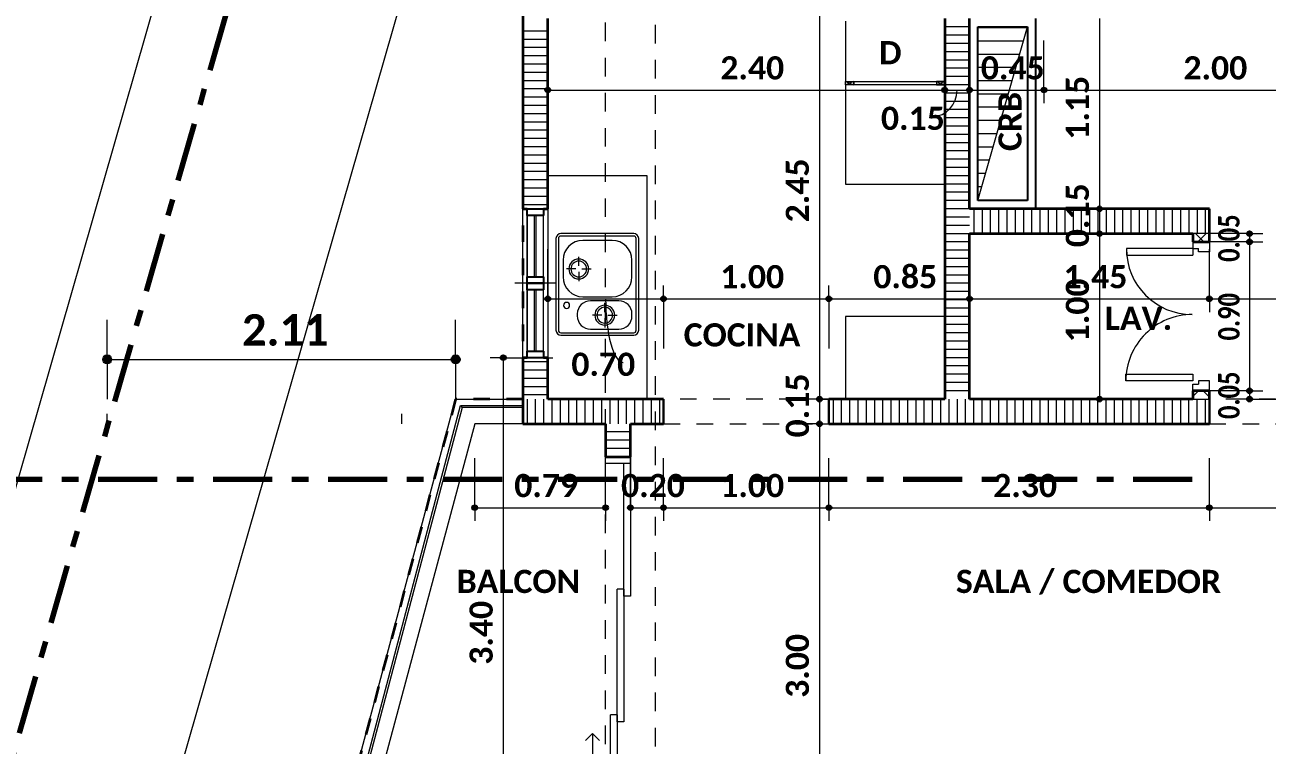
# Model space of a CAD drawing. Header units: metres. Extents: x -144 to 1000, y -717 to 29.
# Drawn here: x 499.37 to 506.88, y -556.22 to -551.86 of the extents above; entities that cross this region are included whole.
import ezdxf

# ---------------------------------------------------------------- set-up
doc = ezdxf.new("R2010")
doc.units = ezdxf.units.M
for name, pattern in [('Basculante', [0.11625, 0.075, -0.04125]), ('basculante modificado', [0.18, 0.1125, -0.0675]), ('Dash Dot 3_16_', [0.595313, 0.357187, -0.119063, 0, -0.119063])]:
    doc.linetypes.add(name, pattern=pattern)
doc.layers.get('0').update_dxf_attribs({"color": 1})
for name, color, linetype, lineweight in [('A-ANNO-DIMS', 1, 'Continuous', 9), ('A-DETL', 1, 'Continuous', 9), ('A-DETL-GENF', 1, 'Continuous', 9), ('A-DETL-MEDM', 1, 'Continuous', 30), ('A-DETL-THIN', 1, 'Continuous', 9), ('A-DOOR', 1, 'Continuous', 9), ('A-DOOR-FRAM', 1, 'Continuous', 9), ('A-FLOR', 2, 'Continuous', 9), ('A-FLOR-HRAL', 1, 'Continuous', 9), ('A-GENM', 1, 'Continuous', 9), ('A-GLAZ', 1, 'Continuous', 9), ('A-WALL', 4, 'Continuous', 9), ('G-ANNO-SYMB', 1, 'Continuous', 9), ('G-ANNO-TEXT', 2, 'Continuous', 9), ('I-FURN', 2, 'Continuous', 9), ('P-SANR-FIXT', 1, 'Continuous', 9)]:
    doc.layers.add(name, color=color, linetype=linetype, lineweight=lineweight)
doc.layers.add('A-WALL-PATT', color=7, linetype='Continuous', lineweight=35, true_color=0x9c9c9c)
doc.styles.add('Calibri_B_1', font='calibrib.ttf', dxfattribs={"height": 0.135})
doc.styles.add('Calibri_B_5', font='calibrib.ttf', dxfattribs={"height": 0.66})
doc.styles.add('Calibri_B_7', font='calibrib.ttf', dxfattribs={"width": 0.8, "height": 0.18})
doc.styles.add('Calibri_B_8', font='calibrib.ttf', dxfattribs={"height": 0.9})

# ---------------------------------------------------------------- blocks, each defined once
blk = doc.blocks.new('I')
at = {"layer": 'A-ANNO-DIMS', "lineweight": 25}
h = blk.add_hatch(color=256, dxfattribs=at)
edge = h.paths.add_edge_path()
edge.add_arc((498.7607, -490.5916), 0.015, 0, 360)
h = blk.add_hatch(color=256, dxfattribs=at)
edge = h.paths.add_edge_path()
edge.add_arc((501.1607, -490.5916), 0.015, 0, 360)
h = blk.add_hatch(color=256, dxfattribs=at)
edge = h.paths.add_edge_path()
edge.add_arc((501.1607, -490.5916), 0.015, 0, 360)
h = blk.add_hatch(color=256, dxfattribs=at)
edge = h.paths.add_edge_path()
edge.add_arc((501.3107, -490.5916), 0.015, 0, 360)
h = blk.add_hatch(color=256, dxfattribs=at)
edge = h.paths.add_edge_path()
edge.add_arc((501.3107, -490.5916), 0.015, 0, 360)
h = blk.add_hatch(color=256, dxfattribs=at)
edge = h.paths.add_edge_path()
edge.add_arc((501.7605, -490.5916), 0.015, 0, 360)
h = blk.add_hatch(color=256, dxfattribs=at)
edge = h.paths.add_edge_path()
edge.add_arc((501.7605, -490.5916), 0.015, 0, 360)
h = blk.add_hatch(color=256, dxfattribs=at)
edge = h.paths.add_edge_path()
edge.add_arc((502.0966, -491.31), 0.015, 0, 360)
h = blk.add_hatch(color=256, dxfattribs=at)
edge = h.paths.add_edge_path()
edge.add_arc((502.0966, -491.31), 0.015, 0, 360)
h = blk.add_hatch(color=256, dxfattribs=at)
edge = h.paths.add_edge_path()
edge.add_arc((502.0966, -491.46), 0.015, 0, 360)
h = blk.add_hatch(color=256, dxfattribs=at)
edge = h.paths.add_edge_path()
edge.add_arc((502.0966, -491.46), 0.015, 0, 360)
h = blk.add_hatch(color=256, dxfattribs=at)
edge = h.paths.add_edge_path()
edge.add_arc((503.0038, -491.46), 0.015, 0, 360)
h = blk.add_hatch(color=256, dxfattribs=at)
edge = h.paths.add_edge_path()
edge.add_arc((503.0038, -491.51), 0.015, 0, 360)
h = blk.add_hatch(color=256, dxfattribs=at)
edge = h.paths.add_edge_path()
edge.add_arc((503.0038, -491.51), 0.015, 0, 360)
h = blk.add_hatch(color=256, dxfattribs=at)
edge = h.paths.add_edge_path()
edge.add_arc((498.7607, -491.854), 0.015, 0, 360)
h = blk.add_hatch(color=256, dxfattribs=at)
edge = h.paths.add_edge_path()
edge.add_arc((499.4605, -491.854), 0.015, 0, 360)
h = blk.add_hatch(color=256, dxfattribs=at)
edge = h.paths.add_edge_path()
edge.add_arc((499.4605, -491.854), 0.015, 0, 360)
h = blk.add_hatch(color=256, dxfattribs=at)
edge = h.paths.add_edge_path()
edge.add_arc((500.4605, -491.854), 0.015, 0, 360)
h = blk.add_hatch(color=256, dxfattribs=at)
edge = h.paths.add_edge_path()
edge.add_arc((500.4605, -491.854), 0.015, 0, 360)
h = blk.add_hatch(color=256, dxfattribs=at)
edge = h.paths.add_edge_path()
edge.add_arc((501.3107, -491.854), 0.015, 0, 360)
h = blk.add_hatch(color=256, dxfattribs=at)
edge = h.paths.add_edge_path()
edge.add_arc((501.3107, -491.854), 0.015, 0, 360)
h = blk.add_hatch(color=256, dxfattribs=at)
edge = h.paths.add_edge_path()
edge.add_arc((502.7609, -491.854), 0.015, 0, 360)
h = blk.add_hatch(color=256, dxfattribs=at)
edge = h.paths.add_edge_path()
edge.add_arc((502.7609, -491.854), 0.015, 0, 360)
at = {"layer": 'A-ANNO-DIMS', "lineweight": 25, "true_color": 0x0000ff}
h = blk.add_hatch(color=5, dxfattribs=at)
edge = h.paths.add_edge_path()
edge.add_arc((496.0968, -492.2203), 0.025, 0, 360)
h = blk.add_hatch(color=5, dxfattribs=at)
edge = h.paths.add_edge_path()
edge.add_arc((498.2038, -492.2203), 0.025, 0, 360)
at = {"layer": 'A-ANNO-DIMS', "lineweight": 25}
h = blk.add_hatch(color=256, dxfattribs=at)
edge = h.paths.add_edge_path()
edge.add_arc((498.4916, -492.21), 0.015, 0, 360)
h = blk.add_hatch(color=256, dxfattribs=at)
edge = h.paths.add_edge_path()
edge.add_arc((503.0038, -492.41), 0.015, 0, 360)
h = blk.add_hatch(color=256, dxfattribs=at)
edge = h.paths.add_edge_path()
edge.add_arc((503.0038, -492.41), 0.015, 0, 360)
h = blk.add_hatch(color=256, dxfattribs=at)
edge = h.paths.add_edge_path()
edge.add_arc((500.4036, -492.46), 0.015, 0, 360)
h = blk.add_hatch(color=256, dxfattribs=at)
edge = h.paths.add_edge_path()
edge.add_arc((500.4036, -492.46), 0.015, 0, 360)
h = blk.add_hatch(color=256, dxfattribs=at)
edge = h.paths.add_edge_path()
edge.add_arc((502.0966, -492.46), 0.015, 0, 360)
h = blk.add_hatch(color=256, dxfattribs=at)
edge = h.paths.add_edge_path()
edge.add_arc((503.0038, -492.46), 0.015, 0, 360)
h = blk.add_hatch(color=256, dxfattribs=at)
edge = h.paths.add_edge_path()
edge.add_arc((500.4036, -492.61), 0.015, 0, 360)
h = blk.add_hatch(color=256, dxfattribs=at)
edge = h.paths.add_edge_path()
edge.add_arc((500.4036, -492.61), 0.015, 0, 360)
h = blk.add_hatch(color=256, dxfattribs=at)
edge = h.paths.add_edge_path()
edge.add_arc((498.3189, -493.1167), 0.015, 0, 360)
h = blk.add_hatch(color=256, dxfattribs=at)
edge = h.paths.add_edge_path()
edge.add_arc((499.1105, -493.1167), 0.015, 0, 360)
h = blk.add_hatch(color=256, dxfattribs=at)
edge = h.paths.add_edge_path()
edge.add_arc((499.2605, -493.1167), 0.015, 0, 360)
h = blk.add_hatch(color=256, dxfattribs=at)
edge = h.paths.add_edge_path()
edge.add_arc((499.4605, -493.1167), 0.015, 0, 360)
h = blk.add_hatch(color=256, dxfattribs=at)
edge = h.paths.add_edge_path()
edge.add_arc((499.4605, -493.1167), 0.015, 0, 360)
h = blk.add_hatch(color=256, dxfattribs=at)
edge = h.paths.add_edge_path()
edge.add_arc((500.4605, -493.1167), 0.015, 0, 360)
h = blk.add_hatch(color=256, dxfattribs=at)
edge = h.paths.add_edge_path()
edge.add_arc((500.4605, -493.1167), 0.015, 0, 360)
h = blk.add_hatch(color=256, dxfattribs=at)
edge = h.paths.add_edge_path()
edge.add_arc((502.7609, -493.1167), 0.015, 0, 360)
h = blk.add_hatch(color=256, dxfattribs=at)
edge = h.paths.add_edge_path()
edge.add_arc((502.7609, -493.1167), 0.015, 0, 360)
at = {"layer": 'A-ANNO-DIMS', "color": 5, "true_color": 0x0000ff}
for p, q in [((490.7342, -509.7309), (497.715, -485.4391)), ((496.0968, -492.2203), (496.0968, -491.9803)), ((498.2038, -492.2203), (498.2038, -491.9803)), ((496.0968, -492.2203), (498.2038, -492.2203)), ((496.0968, -492.2203), (496.0968, -492.4603)), ((498.2038, -492.2203), (498.2038, -492.4603))]:
    blk.add_line(p, q, dxfattribs=at)
at = {"layer": 'A-ANNO-DIMS'}
for p, q in [((500.4036, -490.01), (500.4036, -492.46)), ((502.0966, -490.16), (502.0966, -491.31)), ((498.7607, -490.5916), (498.7607, -490.2916)), ((501.1607, -490.5916), (501.1607, -490.2916)), ((501.1607, -490.5916), (501.1607, -490.2916)), ((501.3107, -490.5916), (501.3107, -490.2916)), ((501.3107, -490.5916), (501.3107, -490.2916)), ((501.7605, -490.5916), (501.7605, -490.2916)), ((501.7605, -490.5916), (501.7605, -490.2916)), ((498.7607, -490.5916), (501.1607, -490.5916)), ((498.7607, -490.5916), (498.7607, -490.6716)), ((501.1607, -490.5916), (501.1607, -490.6716)), ((501.1607, -490.5916), (501.3107, -490.5916)), ((501.1607, -490.5916), (501.1607, -490.6716)), ((501.3107, -490.5916), (501.3107, -490.6716)), ((501.3107, -490.5916), (501.7605, -490.5916)), ((501.3107, -490.5916), (501.3107, -490.6716)), ((501.7605, -490.5916), (501.7605, -490.6716)), ((501.7605, -490.5916), (503.7609, -490.5916)), ((501.7605, -490.5916), (501.7605, -490.6716)), ((502.0966, -491.31), (502.0166, -491.31)), ((502.0966, -491.31), (502.0166, -491.31)), ((502.0966, -491.31), (502.3966, -491.31)), ((502.0966, -491.31), (502.0966, -491.46)), ((502.0966, -491.31), (502.3966, -491.31)), ((502.0966, -491.46), (502.0166, -491.46)), ((502.0966, -491.46), (502.0166, -491.46)), ((502.0966, -491.46), (502.3966, -491.46)), ((502.0966, -491.46), (502.0966, -492.46)), ((502.0966, -491.46), (502.3966, -491.46)), ((503.0038, -491.46), (502.7038, -491.46)), ((503.0038, -491.51), (502.7038, -491.51)), ((503.0038, -491.51), (502.7038, -491.51)), ((503.0038, -491.46), (503.0038, -491.51)), ((503.0038, -491.46), (503.0838, -491.46)), ((503.0038, -491.51), (503.0838, -491.51)), ((503.0038, -491.51), (503.0038, -492.41)), ((503.0038, -491.51), (503.0838, -491.51)), ((498.7607, -491.854), (498.7607, -491.554)), ((501.3107, -491.854), (501.3107, -491.554)), ((501.3107, -491.854), (501.3107, -491.554)), ((502.7609, -491.854), (502.7609, -491.554)), ((502.7609, -491.854), (502.7609, -491.554)), ((499.4605, -491.854), (499.4605, -491.774)), ((499.4605, -491.854), (499.4605, -491.774)), ((500.4605, -491.854), (500.4605, -491.774)), ((500.4605, -491.854), (500.4605, -491.774)), ((498.7607, -491.854), (499.4605, -491.854)), ((498.7607, -491.854), (498.7607, -491.934)), ((499.4605, -491.854), (499.4605, -492.154)), ((499.4605, -491.854), (500.4605, -491.854)), ((499.4605, -491.854), (499.4605, -492.154)), ((500.4605, -491.854), (500.4605, -492.154)), ((500.4605, -491.854), (501.3107, -491.854)), ((500.4605, -491.854), (500.4605, -492.154)), ((501.3107, -491.854), (501.3107, -491.934)), ((501.3107, -491.854), (502.7609, -491.854)), ((501.3107, -491.854), (501.3107, -491.934)), ((502.7609, -491.854), (502.7609, -491.934)), ((502.7609, -491.854), (503.7609, -491.854)), ((502.7609, -491.854), (502.7609, -491.934)), ((498.4916, -492.21), (498.4116, -492.21)), ((498.4916, -492.21), (498.4916, -495.6089)), ((498.4916, -492.21), (498.7916, -492.21)), ((503.0038, -492.41), (502.7038, -492.41)), ((503.0038, -492.41), (502.7038, -492.41)), ((503.0038, -492.41), (503.0838, -492.41)), ((503.0038, -492.41), (503.0038, -492.46)), ((503.0038, -492.41), (503.0838, -492.41)), ((500.4036, -492.46), (500.3236, -492.46)), ((500.4036, -492.46), (500.3236, -492.46)), ((500.4036, -492.46), (500.7036, -492.46)), ((500.4036, -492.46), (500.4036, -492.61)), ((500.4036, -492.46), (500.7036, -492.46)), ((502.0966, -492.46), (502.0166, -492.46)), ((502.0966, -492.46), (502.3966, -492.46)), ((503.0038, -492.46), (502.9238, -492.46)), ((503.0038, -492.46), (503.3038, -492.46)), ((500.4036, -492.61), (500.3236, -492.61)), ((500.4036, -492.61), (500.3236, -492.61)), ((500.4036, -492.61), (500.7036, -492.61)), ((500.4036, -492.61), (500.4036, -495.6089)), ((500.4036, -492.61), (500.7036, -492.61)), ((498.3189, -493.1167), (498.3189, -492.8167)), ((499.1105, -493.1167), (499.1105, -492.8167)), ((499.2605, -493.1167), (499.2605, -492.8167)), ((499.4605, -493.1167), (499.4605, -492.8167)), ((499.4605, -493.1167), (499.4605, -492.8167)), ((500.4605, -493.1167), (500.4605, -492.8167)), ((500.4605, -493.1167), (500.4605, -492.8167)), ((502.7609, -493.1167), (502.7609, -492.8167)), ((502.7609, -493.1167), (502.7609, -492.8167)), ((498.3189, -493.1167), (499.1105, -493.1167)), ((498.3189, -493.1167), (498.3189, -493.1967)), ((499.1105, -493.1167), (499.1105, -493.1967)), ((499.2605, -493.1167), (499.4605, -493.1167)), ((499.2605, -493.1167), (499.2605, -493.1967)), ((499.4605, -493.1167), (499.4605, -493.1967)), ((499.4605, -493.1167), (500.4605, -493.1167)), ((499.4605, -493.1167), (499.4605, -493.1967)), ((500.4605, -493.1167), (500.4605, -493.1967)), ((500.4605, -493.1167), (502.7609, -493.1167)), ((500.4605, -493.1167), (500.4605, -493.1967)), ((502.7609, -493.1167), (502.7609, -493.1967)), ((502.7609, -493.1167), (503.7609, -493.1167)), ((502.7609, -493.1167), (502.7609, -493.1967))]:
    blk.add_line(p, q, dxfattribs=at)
at = {"layer": 'A-ANNO-DIMS', "lineweight": 25}
for centre in [(498.7607, -490.5916), (501.1607, -490.5916), (501.1607, -490.5916), (501.3107, -490.5916), (501.3107, -490.5916), (501.7605, -490.5916), (501.7605, -490.5916), (502.0966, -491.31), (502.0966, -491.31), (502.0966, -491.46), (502.0966, -491.46), (503.0038, -491.46), (503.0038, -491.51), (503.0038, -491.51), (498.7607, -491.854), (499.4605, -491.854), (499.4605, -491.854), (500.4605, -491.854), (500.4605, -491.854), (501.3107, -491.854), (501.3107, -491.854), (502.7609, -491.854), (502.7609, -491.854), (498.4916, -492.21), (503.0038, -492.41), (503.0038, -492.41), (500.4036, -492.46), (500.4036, -492.46), (502.0966, -492.46), (503.0038, -492.46), (500.4036, -492.61), (500.4036, -492.61), (498.3189, -493.1167), (499.1105, -493.1167), (499.2605, -493.1167), (499.4605, -493.1167), (499.4605, -493.1167), (500.4605, -493.1167), (500.4605, -493.1167), (502.7609, -493.1167), (502.7609, -493.1167)]:
    blk.add_circle(centre, 0.015, dxfattribs=at)
at = {"layer": 'A-ANNO-DIMS', "color": 5, "lineweight": 25, "true_color": 0x0000ff}
for centre in [(496.0968, -492.2203), (498.2038, -492.2203)]:
    blk.add_circle(centre, 0.025, dxfattribs=at)
at = {"layer": 'A-ANNO-DIMS'}
for centre, major_axis, ratio, start_param, end_param in [((501.0885, -490.5916), (0, 0.1598), 0.920733, 3.141593, 4.712389), ((499.2167, -491.854), (0, 0.3845), 0.27596, 1.570796, 3.141593)]:
    blk.add_ellipse(centre, major_axis=major_axis, ratio=ratio, start_param=start_param, end_param=end_param, dxfattribs=at)
at = {"layer": 'A-DETL', "color": 7, "linetype": 'Dash Dot 3_16_', "lineweight": 70}
blk.add_line((491.1495, -509.8503), (498.1304, -485.5585), dxfattribs=at)
at = {"layer": 'A-DETL', "color": 7, "linetype": 'basculante modificado'}
for p, q in [((499.1107, -495.6089), (499.1107, -487.01)), ((499.4107, -487.01), (499.4107, -495.61))]:
    blk.add_line(p, q, dxfattribs=at)
at = {"layer": 'A-DETL', "color": 7, "linetype": 'Basculante', "lineweight": 35}
for p, q in [((498.6107, -490.01), (498.6107, -492.46)), ((498.2038, -492.46), (497.3199, -495.7589)), ((498.6107, -492.46), (498.2038, -492.46))]:
    blk.add_line(p, q, dxfattribs=at)
at = {"layer": 'A-DETL', "color": 253, "true_color": 0xb6b6b6}
for p, q in [((496.0968, -492.61), (496.0968, -492.55)), ((496.0968, -492.61), (496.0968, -492.55)), ((497.8777, -492.61), (497.8777, -492.55)), ((497.8777, -492.61), (497.8777, -492.55))]:
    blk.add_line(p, q, dxfattribs=at)
at = {"layer": 'A-DETL-GENF', "color": 251, "true_color": 0x535353}
for p, q in [((501.3607, -490.2141), (501.6595, -490.2141)), ((501.3607, -490.2941), (501.6367, -490.2941)), ((501.3607, -490.3741), (501.6138, -490.3741)), ((501.3607, -490.4541), (501.591, -490.4541)), ((501.3607, -490.5341), (501.5681, -490.5341)), ((501.3607, -490.6141), (501.5453, -490.6141)), ((501.3607, -490.6941), (501.5224, -490.6941)), ((501.3607, -490.7741), (501.4995, -490.7741)), ((501.3607, -490.8541), (501.4767, -490.8541)), ((501.3607, -490.9341), (501.4538, -490.9341)), ((501.3607, -491.0141), (501.431, -491.0141)), ((501.3607, -491.0941), (501.4081, -491.0941)), ((501.3607, -491.1741), (501.3853, -491.1741)), ((501.3607, -491.2541), (501.3624, -491.2541))]:
    blk.add_line(p, q, dxfattribs=at)
at = {"layer": 'A-DETL-GENF', "lineweight": 25}
for p, q in [((498.6357, -491.35), (498.6357, -491.31)), ((498.6357, -491.31), (498.7357, -491.31)), ((498.7357, -491.35), (498.6357, -491.35)), ((498.7357, -491.31), (498.7357, -491.35)), ((498.6357, -491.76), (498.6357, -491.72)), ((498.6357, -491.72), (498.7357, -491.72)), ((498.7357, -491.72), (498.7357, -491.76)), ((498.7357, -491.76), (498.6357, -491.76)), ((498.6357, -491.8), (498.6357, -491.76)), ((498.6357, -491.76), (498.7357, -491.76)), ((498.7357, -491.8), (498.6357, -491.8)), ((498.7357, -491.76), (498.7357, -491.8)), ((498.6357, -492.21), (498.6357, -492.17)), ((498.6357, -492.17), (498.7357, -492.17)), ((498.7357, -492.17), (498.7357, -492.21)), ((498.7357, -492.21), (498.6357, -492.21))]:
    blk.add_line(p, q, dxfattribs=at)
at = {"layer": 'A-DETL-GENF'}
for p, q in [((498.6357, -491.72), (498.6357, -491.35)), ((498.6807, -491.72), (498.6807, -491.35)), ((498.6907, -491.72), (498.6907, -491.35)), ((498.7357, -491.72), (498.7357, -491.35)), ((498.6357, -492.17), (498.6357, -491.8)), ((498.6807, -492.17), (498.6807, -491.8)), ((498.6907, -492.17), (498.6907, -491.8)), ((498.7357, -492.17), (498.7357, -491.8))]:
    blk.add_line(p, q, dxfattribs=at)
at = {"layer": 'A-DETL-GENF', "linetype": 'Basculante'}
for p, q in [((500.4605, -492.46), (499.4605, -492.46)), ((503.7609, -492.46), (502.7609, -492.46)), ((499.4605, -492.61), (500.4605, -492.61)), ((502.7609, -492.61), (503.7609, -492.61))]:
    blk.add_line(p, q, dxfattribs=at)
at = {"layer": 'A-DETL-MEDM'}
for p, q in [((499.4605, -492.46), (499.4605, -492.61)), ((500.4605, -492.61), (500.4605, -492.46)), ((502.7609, -492.46), (502.7609, -492.61))]:
    blk.add_line(p, q, dxfattribs=at)
at = {"layer": 'A-DETL-THIN'}
for p, q in [((501.3607, -490.21), (501.3607, -491.26)), ((501.3607, -491.26), (501.6607, -490.21)), ((501.6607, -490.21), (501.3607, -490.21))]:
    blk.add_line(p, q, dxfattribs=at)
at = {"layer": 'A-DOOR', "lineweight": 15}
for p, q in [((502.2588, -491.5504), (502.2588, -491.5904)), ((502.6609, -491.5504), (502.2588, -491.5504)), ((502.2588, -491.5904), (502.6609, -491.5904)), ((502.6609, -491.5504), (502.6609, -491.5904)), ((502.2559, -492.31), (502.6609, -492.31)), ((502.2559, -492.35), (502.2559, -492.31)), ((502.6609, -492.35), (502.2559, -492.35)), ((502.6609, -492.31), (502.6609, -492.35))]:
    blk.add_line(p, q, dxfattribs=at)
at = {"layer": 'A-DOOR'}
for q in [(498.9894, -494.5247), (499.0743, -494.5247), (499.0318, -494.9989)]:
    blk.add_line((499.0318, -494.4822), q, dxfattribs=at)
for centre, radius, start, end in [((502.6575, -491.5504), 0.3987, 180, 270), ((502.6569, -492.35), 0.4009, 89.90523, 180)]:
    blk.add_arc(centre, radius, start, end, dxfattribs=at)
at = {"layer": 'A-DOOR-FRAM'}
for p, q in [((502.6609, -491.51), (502.6609, -491.5504)), ((502.6609, -491.51), (502.7609, -491.51)), ((502.7609, -491.51), (502.7609, -491.57)), ((502.6609, -491.5504), (502.6959, -491.5504)), ((502.6959, -491.57), (502.6959, -491.5504)), ((502.7609, -491.57), (502.6959, -491.57)), ((502.6959, -492.35), (502.6959, -492.3696)), ((502.7609, -492.35), (502.6959, -492.35)), ((502.7609, -492.41), (502.7609, -492.35)), ((502.6609, -492.3696), (502.6959, -492.3696)), ((502.6609, -492.41), (502.6609, -492.3696)), ((502.6609, -492.41), (502.7609, -492.41)), ((499.1105, -492.85), (499.1105, -492.81)), ((499.2205, -492.85), (499.1105, -492.85)), ((499.2605, -492.81), (499.2605, -492.85))]:
    blk.add_line(p, q, dxfattribs=at)
at = {"layer": 'A-DOOR-FRAM', "lineweight": 5}
for p, q in [((499.2205, -493.6508), (499.2205, -492.85)), ((499.2605, -492.85), (499.2205, -492.85)), ((499.2605, -492.85), (499.2605, -493.6508)), ((499.1805, -494.4108), (499.1805, -493.61)), ((499.2205, -493.61), (499.1805, -493.61)), ((499.2205, -493.61), (499.2205, -494.4108)), ((499.2605, -493.6508), (499.2205, -493.6508)), ((499.1405, -495.17), (499.1405, -494.3691)), ((499.1805, -494.3691), (499.1405, -494.3691)), ((499.1805, -494.3691), (499.1805, -495.17)), ((499.2205, -494.4108), (499.1805, -494.4108))]:
    blk.add_line(p, q, dxfattribs=at)
at = {"layer": 'A-FLOR'}
for p, q in [((498.9025, -486.4673), (492.1776, -509.8685)), ((501.1607, -490.56), (500.5607, -490.56)), ((500.5607, -490.56), (500.5607, -491.16)), ((499.3607, -491.11), (498.7607, -491.11)), ((499.3607, -492.46), (499.3607, -491.11)), ((500.5607, -491.16), (501.1607, -491.16)), ((500.5607, -491.96), (500.5607, -492.46)), ((501.1607, -491.96), (500.5607, -491.96))]:
    blk.add_line(p, q, dxfattribs=at)
at = {"layer": 'A-FLOR-HRAL'}
for p, q in [((497.3913, -495.6849), (498.2336, -492.499)), ((498.2336, -492.499), (498.6107, -492.499)), ((498.2336, -492.499), (498.2429, -492.511)), ((498.2429, -492.511), (497.4069, -495.6729)), ((498.6107, -492.511), (498.2429, -492.511))]:
    blk.add_line(p, q, dxfattribs=at)
at = {"layer": 'A-GENM', "lineweight": 25}
for p, q in [((501.3107, -490.16), (501.3107, -491.31)), ((501.7107, -491.31), (501.7107, -490.16)), ((501.3607, -490.21), (501.6607, -490.21)), ((501.3607, -491.26), (501.3607, -490.21)), ((501.6607, -490.21), (501.6607, -491.26)), ((501.6607, -491.26), (501.3607, -491.26)), ((501.3107, -491.31), (501.7107, -491.31))]:
    blk.add_line(p, q, dxfattribs=at)
at = {"layer": 'A-GLAZ'}
for p, q in [((498.6357, -491.31), (498.7357, -491.31)), ((498.6357, -491.31), (498.6357, -491.76)), ((498.7357, -491.76), (498.7357, -491.31)), ((498.8107, -491.76), (498.5607, -491.76)), ((498.6357, -491.76), (498.7357, -491.76)), ((498.6357, -491.76), (498.7357, -491.76)), ((498.6357, -491.76), (498.6357, -492.21)), ((498.7357, -492.21), (498.7357, -491.76)), ((498.6357, -492.21), (498.7357, -492.21))]:
    blk.add_line(p, q, dxfattribs=at)
at = {"layer": 'A-WALL', "lineweight": 35}
for p, q in [((498.6107, -490.01), (498.6107, -491.31)), ((498.7607, -491.31), (498.7607, -490.16)), ((501.1607, -490.16), (501.1607, -492.46)), ((501.3107, -491.31), (501.3107, -490.16)), ((498.6107, -491.31), (498.6357, -491.31)), ((498.7357, -491.31), (498.7607, -491.31)), ((502.7609, -491.31), (501.3107, -491.31)), ((502.7609, -491.51), (502.7609, -491.31)), ((501.3107, -492.46), (501.3107, -491.46)), ((501.3107, -491.46), (502.6609, -491.46)), ((502.6609, -491.46), (502.6609, -491.51)), ((502.6609, -491.51), (502.7609, -491.51)), ((498.6107, -492.21), (498.6107, -492.61)), ((498.6357, -492.21), (498.6107, -492.21)), ((498.7607, -492.21), (498.7357, -492.21)), ((498.7607, -492.46), (498.7607, -492.21)), ((502.6609, -492.41), (502.6609, -492.46)), ((502.7609, -492.41), (502.6609, -492.41)), ((502.7609, -492.46), (502.7609, -492.41)), ((499.4605, -492.46), (498.7607, -492.46)), ((501.1607, -492.46), (500.4605, -492.46)), ((502.6609, -492.46), (501.3107, -492.46)), ((498.6107, -492.61), (499.1105, -492.61)), ((499.1105, -492.61), (499.1105, -492.81)), ((499.2605, -492.81), (499.2605, -492.61)), ((499.2605, -492.61), (499.4605, -492.61)), ((500.4605, -492.61), (502.7609, -492.61)), ((499.1105, -492.81), (499.2605, -492.81))]:
    blk.add_line(p, q, dxfattribs=at)
at = {"layer": 'A-WALL'}
for p, q in [((498.6107, -492.21), (498.6107, -491.31)), ((498.7607, -491.31), (498.7607, -492.21)), ((502.7609, -491.46), (502.6609, -491.46)), ((497.3199, -495.7589), (498.2038, -492.46)), ((498.2038, -492.46), (498.6107, -492.46)), ((502.6609, -492.46), (502.7609, -492.46)), ((498.3189, -492.61), (497.5153, -495.6089)), ((498.6107, -492.61), (498.3189, -492.61))]:
    blk.add_line(p, q, dxfattribs=at)
at = {"layer": 'A-WALL-PATT', "color": 8, "lineweight": 5, "true_color": 0x727272}
for p, q in [((498.7607, -490.2351), (498.6107, -490.2351)), ((501.3107, -490.2101), (501.1607, -490.2101)), ((498.7607, -490.2851), (498.6107, -490.2851)), ((501.3107, -490.2601), (501.1607, -490.2601)), ((501.3107, -490.3101), (501.1607, -490.3101)), ((498.7607, -490.3351), (498.6107, -490.3351)), ((498.7607, -490.3851), (498.6107, -490.3851)), ((501.3107, -490.3601), (501.1607, -490.3601)), ((498.7607, -490.4351), (498.6107, -490.4351)), ((501.3107, -490.4101), (501.1607, -490.4101)), ((501.3107, -490.4601), (501.1607, -490.4601)), ((498.7607, -490.4851), (498.6107, -490.4851)), ((498.7607, -490.5351), (498.6107, -490.5351)), ((501.3107, -490.5101), (501.1607, -490.5101)), ((498.7607, -490.5851), (498.6107, -490.5851)), ((501.3107, -490.5601), (501.1607, -490.5601)), ((501.3107, -490.6101), (501.1607, -490.6101)), ((498.7607, -490.6351), (498.6107, -490.6351)), ((498.7607, -490.6851), (498.6107, -490.6851)), ((501.3107, -490.6601), (501.1607, -490.6601)), ((498.7607, -490.7351), (498.6107, -490.7351)), ((501.3107, -490.7101), (501.1607, -490.7101)), ((501.3107, -490.7601), (501.1607, -490.7601)), ((498.7607, -490.7851), (498.6107, -490.7851)), ((498.7607, -490.8351), (498.6107, -490.8351)), ((501.3107, -490.8101), (501.1607, -490.8101)), ((498.7607, -490.8851), (498.6107, -490.8851)), ((501.3107, -490.8601), (501.1607, -490.8601)), ((501.3107, -490.9101), (501.1607, -490.9101)), ((498.7607, -490.9351), (498.6107, -490.9351)), ((498.7607, -490.9851), (498.6107, -490.9851)), ((501.3107, -490.9601), (501.1607, -490.9601)), ((498.7607, -491.0351), (498.6107, -491.0351)), ((501.3107, -491.0101), (501.1607, -491.0101)), ((501.3107, -491.0601), (501.1607, -491.0601)), ((498.7607, -491.0851), (498.6107, -491.0851)), ((498.7607, -491.1351), (498.6107, -491.1351)), ((501.3107, -491.1101), (501.1607, -491.1101)), ((498.7607, -491.1851), (498.6107, -491.1851)), ((501.3107, -491.1601), (501.1607, -491.1601)), ((501.3107, -491.2101), (501.1607, -491.2101)), ((498.7607, -491.2351), (498.6107, -491.2351)), ((498.7607, -491.2851), (498.6107, -491.2851)), ((501.3107, -491.2601), (501.1607, -491.2601)), ((501.3107, -491.3101), (501.1607, -491.3101)), ((501.3107, -491.3601), (501.1607, -491.3601)), ((501.3363, -491.31), (501.3363, -491.46)), ((501.3863, -491.31), (501.3863, -491.46)), ((501.4363, -491.31), (501.4363, -491.46)), ((501.4863, -491.31), (501.4863, -491.46)), ((501.5363, -491.31), (501.5363, -491.46)), ((501.5863, -491.31), (501.5863, -491.46)), ((501.6363, -491.31), (501.6363, -491.46)), ((501.6863, -491.31), (501.6863, -491.46)), ((501.7363, -491.31), (501.7363, -491.46)), ((501.7863, -491.31), (501.7863, -491.46)), ((501.8363, -491.31), (501.8363, -491.46)), ((501.8863, -491.31), (501.8863, -491.46)), ((501.9363, -491.31), (501.9363, -491.46)), ((501.9863, -491.31), (501.9863, -491.46)), ((502.0363, -491.31), (502.0363, -491.46)), ((502.0863, -491.31), (502.0863, -491.46)), ((502.1363, -491.31), (502.1363, -491.46)), ((502.1863, -491.31), (502.1863, -491.46)), ((502.2363, -491.31), (502.2363, -491.46)), ((502.2863, -491.31), (502.2863, -491.46)), ((502.3363, -491.31), (502.3363, -491.46)), ((502.3863, -491.31), (502.3863, -491.46)), ((502.4363, -491.31), (502.4363, -491.46)), ((502.4863, -491.31), (502.4863, -491.46)), ((502.5363, -491.31), (502.5363, -491.46)), ((502.5863, -491.31), (502.5863, -491.46)), ((502.6363, -491.31), (502.6363, -491.46)), ((502.6863, -491.31), (502.6863, -491.46)), ((502.7363, -491.31), (502.7363, -491.46)), ((501.3107, -491.4101), (501.1607, -491.4101)), ((501.3107, -491.4601), (501.1607, -491.4601)), ((501.3107, -491.5101), (501.1607, -491.5101)), ((501.3107, -491.5601), (501.1607, -491.5601)), ((501.3107, -491.6101), (501.1607, -491.6101)), ((501.3107, -491.6601), (501.1607, -491.6601)), ((501.3107, -491.7101), (501.1607, -491.7101)), ((501.3107, -491.7601), (501.1607, -491.7601)), ((501.3107, -491.8101), (501.1607, -491.8101)), ((501.3107, -491.8601), (501.1607, -491.8601)), ((501.3107, -491.9101), (501.1607, -491.9101)), ((501.3107, -491.9601), (501.1607, -491.9601)), ((501.3107, -492.0101), (501.1607, -492.0101)), ((501.3107, -492.0601), (501.1607, -492.0601)), ((501.3107, -492.1101), (501.1607, -492.1101)), ((501.3107, -492.1601), (501.1607, -492.1601)), ((498.7607, -492.2351), (498.6107, -492.2351)), ((501.3107, -492.2101), (501.1607, -492.2101)), ((501.3107, -492.2601), (501.1607, -492.2601)), ((498.7607, -492.2851), (498.6107, -492.2851)), ((498.7607, -492.3351), (498.6107, -492.3351)), ((501.3107, -492.3101), (501.1607, -492.3101)), ((498.7607, -492.3851), (498.6107, -492.3851)), ((501.3107, -492.3601), (501.1607, -492.3601)), ((501.3107, -492.4101), (501.1607, -492.4101)), ((498.7607, -492.4351), (498.6107, -492.4351)), ((498.6353, -492.46), (498.6353, -492.61)), ((498.6853, -492.46), (498.6853, -492.61)), ((498.7353, -492.46), (498.7353, -492.61)), ((498.7853, -492.46), (498.7853, -492.61)), ((498.8353, -492.46), (498.8353, -492.61)), ((498.8853, -492.46), (498.8853, -492.61)), ((498.9353, -492.46), (498.9353, -492.61)), ((498.9853, -492.46), (498.9853, -492.61)), ((499.0353, -492.46), (499.0353, -492.61)), ((499.0853, -492.46), (499.0853, -492.61)), ((499.1353, -492.46), (499.1353, -492.61)), ((499.1853, -492.46), (499.1853, -492.61)), ((499.2353, -492.46), (499.2353, -492.61)), ((499.2853, -492.46), (499.2853, -492.61)), ((499.3353, -492.46), (499.3353, -492.61)), ((499.3853, -492.46), (499.3853, -492.61)), ((499.4353, -492.46), (499.4353, -492.61)), ((500.4853, -492.46), (500.4853, -492.61)), ((500.5353, -492.46), (500.5353, -492.61)), ((500.5853, -492.46), (500.5853, -492.61)), ((500.6353, -492.46), (500.6353, -492.61)), ((500.6853, -492.46), (500.6853, -492.61)), ((500.7353, -492.46), (500.7353, -492.61)), ((500.7853, -492.46), (500.7853, -492.61)), ((500.8353, -492.46), (500.8353, -492.61)), ((500.8853, -492.46), (500.8853, -492.61)), ((500.9353, -492.46), (500.9353, -492.61)), ((500.9853, -492.46), (500.9853, -492.61)), ((501.0353, -492.46), (501.0353, -492.61)), ((501.0853, -492.46), (501.0853, -492.61)), ((501.1353, -492.46), (501.1353, -492.61)), ((501.1853, -492.46), (501.1853, -492.61)), ((501.2353, -492.46), (501.2353, -492.61)), ((501.2853, -492.46), (501.2853, -492.61)), ((501.3353, -492.46), (501.3353, -492.61)), ((501.3853, -492.46), (501.3853, -492.61)), ((501.4353, -492.46), (501.4353, -492.61)), ((501.4853, -492.46), (501.4853, -492.61)), ((501.5353, -492.46), (501.5353, -492.61)), ((501.5853, -492.46), (501.5853, -492.61)), ((501.6353, -492.46), (501.6353, -492.61)), ((501.6853, -492.46), (501.6853, -492.61)), ((501.7353, -492.46), (501.7353, -492.61)), ((501.7853, -492.46), (501.7853, -492.61)), ((501.8353, -492.46), (501.8353, -492.61)), ((501.8853, -492.46), (501.8853, -492.61)), ((501.9353, -492.46), (501.9353, -492.61)), ((501.9853, -492.46), (501.9853, -492.61)), ((502.0353, -492.46), (502.0353, -492.61)), ((502.0853, -492.46), (502.0853, -492.61)), ((502.1353, -492.46), (502.1353, -492.61)), ((502.1853, -492.46), (502.1853, -492.61)), ((502.2353, -492.46), (502.2353, -492.61)), ((502.2853, -492.46), (502.2853, -492.61)), ((502.3353, -492.46), (502.3353, -492.61)), ((502.3853, -492.46), (502.3853, -492.61)), ((502.4353, -492.46), (502.4353, -492.61)), ((502.4853, -492.46), (502.4853, -492.61)), ((502.5353, -492.46), (502.5353, -492.61)), ((502.5853, -492.46), (502.5853, -492.61)), ((502.6353, -492.46), (502.6353, -492.61)), ((502.6853, -492.46), (502.6853, -492.61)), ((502.7353, -492.46), (502.7353, -492.61)), ((499.2605, -492.6591), (499.1105, -492.6591)), ((499.2605, -492.7091), (499.1105, -492.7091)), ((499.2605, -492.7591), (499.1105, -492.7591)), ((499.2605, -492.8091), (499.1105, -492.8091))]:
    blk.add_line(p, q, dxfattribs=at)
at = {"layer": 'A-WALL-PATT', "color": 8, "lineweight": 5, "true_color": 0x747474}
for p, q in [((502.7274, -491.51), (502.6774, -491.46)), ((502.6905, -491.51), (502.7405, -491.46)), ((502.6609, -492.4446), (502.6956, -492.41)), ((502.7609, -492.4486), (502.7223, -492.41)), ((502.7587, -492.46), (502.7609, -492.4578))]:
    blk.add_line(p, q, dxfattribs=at)
at = {"layer": 'G-ANNO-SYMB', "linetype": 'Dash Dot 3_16_', "lineweight": 70}
blk.add_line((493.2613, -492.9443), (502.7462, -492.9443), dxfattribs=at)
at = {"layer": 'I-FURN'}
for p, q in [((500.5607, -490.175), (500.5607, -490.54)), ((501.1607, -490.175), (501.1607, -490.54)), ((500.5607, -490.54), (500.6107, -490.56)), ((500.6107, -490.54), (500.5607, -490.56)), ((500.5607, -490.56), (500.5607, -490.54)), ((500.5607, -490.54), (500.6107, -490.54)), ((500.6084, -490.54), (501.1084, -490.54)), ((500.6107, -490.56), (500.6107, -490.54)), ((500.6107, -490.54), (500.6107, -490.56)), ((501.1107, -490.54), (501.1107, -490.56)), ((501.1107, -490.54), (501.1607, -490.56)), ((501.1607, -490.54), (501.1107, -490.56)), ((501.1607, -490.54), (501.1107, -490.54)), ((501.1107, -490.54), (501.1107, -490.56)), ((501.1607, -490.56), (501.1607, -490.54)), ((500.6107, -490.56), (500.5607, -490.56)), ((501.1107, -490.56), (500.6107, -490.56)), ((501.1107, -490.56), (501.1607, -490.56))]:
    blk.add_line(p, q, dxfattribs=at)
at = {"layer": 'P-SANR-FIXT'}
for p, q in [((498.8103, -491.4894), (498.8103, -492.0444)), ((498.8253, -491.4894), (498.8253, -492.0444)), ((499.2803, -491.4594), (498.8403, -491.4594)), ((499.2803, -491.4744), (498.8403, -491.4744)), ((499.1498, -491.5005), (498.9731, -491.5005)), ((499.2953, -492.0444), (499.2953, -491.4894)), ((499.3103, -492.0444), (499.3103, -491.4894)), ((498.9482, -491.6555), (498.9482, -491.5991)), ((498.8531, -491.6205), (498.8531, -491.7215)), ((498.9301, -491.6736), (498.8737, -491.6736)), ((498.9663, -491.6736), (499.0227, -491.6736)), ((499.2698, -491.7215), (499.2698, -491.6205)), ((498.9482, -491.6916), (498.9482, -491.7481)), ((498.9731, -491.8415), (499.1498, -491.8415)), ((499.1898, -491.8656), (499.0194, -491.8656)), ((499.1053, -491.9347), (499.1053, -491.8783)), ((498.9394, -491.9456), (498.9394, -491.9578)), ((499.0872, -491.9528), (499.0308, -491.9528)), ((499.1053, -491.9709), (499.1053, -492.0273)), ((499.1234, -491.9528), (499.1798, -491.9528)), ((499.2698, -491.9578), (499.2698, -491.9456)), ((499.0194, -492.0378), (499.1898, -492.0378)), ((498.8403, -492.0594), (499.2803, -492.0594)), ((498.8403, -492.0744), (499.2803, -492.0744))]:
    blk.add_line(p, q, dxfattribs=at)
for centre, radius, start, end in [((498.8403, -491.4894), 0.03, 90, 180), ((498.8403, -491.4894), 0.015, 90, 180), ((498.9731, -491.6205), 0.12, 90, 180), ((499.1498, -491.6205), 0.12, 0, 90), ((499.2803, -491.4894), 0.03, 0, 90), ((499.2803, -491.4894), 0.015, 0, 90), ((498.9482, -491.6736), 0.0599, 90, 270), ((498.9482, -491.6736), 0.0474, 90, 270), ((498.9482, -491.6736), 0.0599, 270, 90), ((498.9482, -491.6736), 0.0474, 270, 90), ((498.9731, -491.7215), 0.12, 180, 270), ((499.1498, -491.7215), 0.12, 270, 0), ((498.8748, -491.8938), 0.0181, 90, 270), ((498.8748, -491.8938), 0.0181, 270, 90), ((499.0194, -491.9456), 0.08, 90, 180), ((499.1053, -491.9528), 0.0599, 90, 270), ((499.1053, -491.9528), 0.0474, 90, 270), ((499.1053, -491.9528), 0.0599, 270, 90), ((499.1053, -491.9528), 0.0474, 270, 90), ((499.1898, -491.9456), 0.08, 0, 90), ((499.0194, -491.9578), 0.08, 180, 270), ((499.1898, -491.9578), 0.08, 270, 0), ((498.8403, -492.0444), 0.03, 180, 270), ((498.8403, -492.0444), 0.015, 180, 270), ((499.2803, -492.0444), 0.015, 270, 0), ((499.2803, -492.0444), 0.03, 270, 0)]:
    blk.add_arc(centre, radius, start, end, dxfattribs=at)
at = {"layer": 'A-ANNO-DIMS', "char_height": 0.14, "width": 0.376134, "attachment_point": 1, "line_spacing_factor": 1.158048, "style": 'Calibri_B_5'}
for s, insert in [('2.40', (499.804, -490.3875)), ('0.45', (501.3789, -490.3875)), ('2.00', (502.604, -490.3875)), ('0.15', (500.7751, -490.6925)), ('1.00', (499.8038, -491.65)), ('0.85', (500.7289, -491.65)), ('1.45', (501.8791, -491.65)), ('0.70', (498.9033, -492.1796)), ('0.79', (498.558, -492.9127)), ('0.20', (499.2038, -492.9127)), ('1.00', (499.8038, -492.9127)), ('2.30', (501.454, -492.9127))]:
    blk.add_mtext(s, dxfattribs=dict(at, insert=insert))
at = {"layer": 'A-ANNO-DIMS', "attachment_point": 1, "rotation": 90, "line_spacing_factor": 1.158048}
for s, insert, char_height, width, style in [('1.15', (501.8926, -490.8917), 0.14, 0.376134, 'Calibri_B_5'), ('2.45', (500.1996, -491.3917), 0.14, 0.376134, 'Calibri_B_5'), ('0.15', (501.8926, -491.5417), 0.14, 0.376134, 'Calibri_B_5'), ('0.05', (502.8136, -491.6305), 0.13, 0.349267, 'Calibri_B_7'), ('1.00', (501.8926, -492.1167), 0.14, 0.376134, 'Calibri_B_5'), ('0.90', (502.8136, -492.1055), 0.13, 0.349267, 'Calibri_B_7'), ('0.15', (500.1996, -492.6917), 0.14, 0.376134, 'Calibri_B_5'), ('0.05', (502.8136, -492.5805), 0.13, 0.349267, 'Calibri_B_7'), ('3.40', (498.2876, -494.0662), 0.14, 0.376134, 'Calibri_B_5'), ('3.00', (500.1996, -494.2662), 0.14, 0.376134, 'Calibri_B_5')]:
    blk.add_mtext(s, dxfattribs=dict(at, insert=insert, char_height=char_height, width=width, style=style))
at = {"layer": 'A-ANNO-DIMS', "color": 5, "true_color": 0x0000ff, "insert": (496.9119, -491.947), "char_height": 0.19, "width": 0.572076, "attachment_point": 1, "line_spacing_factor": 1.158048, "style": 'Calibri_B_8'}
blk.add_mtext('2.11', dxfattribs=at)
at = {"layer": 'G-ANNO-TEXT', "style": 'Calibri_B_1'}
for s, p in [('D', (500.7637, -490.436)), ('LAV.', (502.1289, -492.0419)), ('COCINA', (499.5827, -492.1419)), ('SALA / COMEDOR', (501.2282, -493.6324)), ('BALCON', (498.2102, -493.6324))]:
    blk.add_text(s, height=0.14, dxfattribs=at).set_placement(p)
blk.add_text('CRB', height=0.14, rotation=90, dxfattribs=at).set_placement((501.6254, -490.9601))

msp = doc.modelspace()

# ---------------------------------------------------------------- block references
at = {"color": 3}
msp.add_blockref('I', (3.7693, -61.665), dxfattribs=at)

doc.saveas('drawing.dxf')
